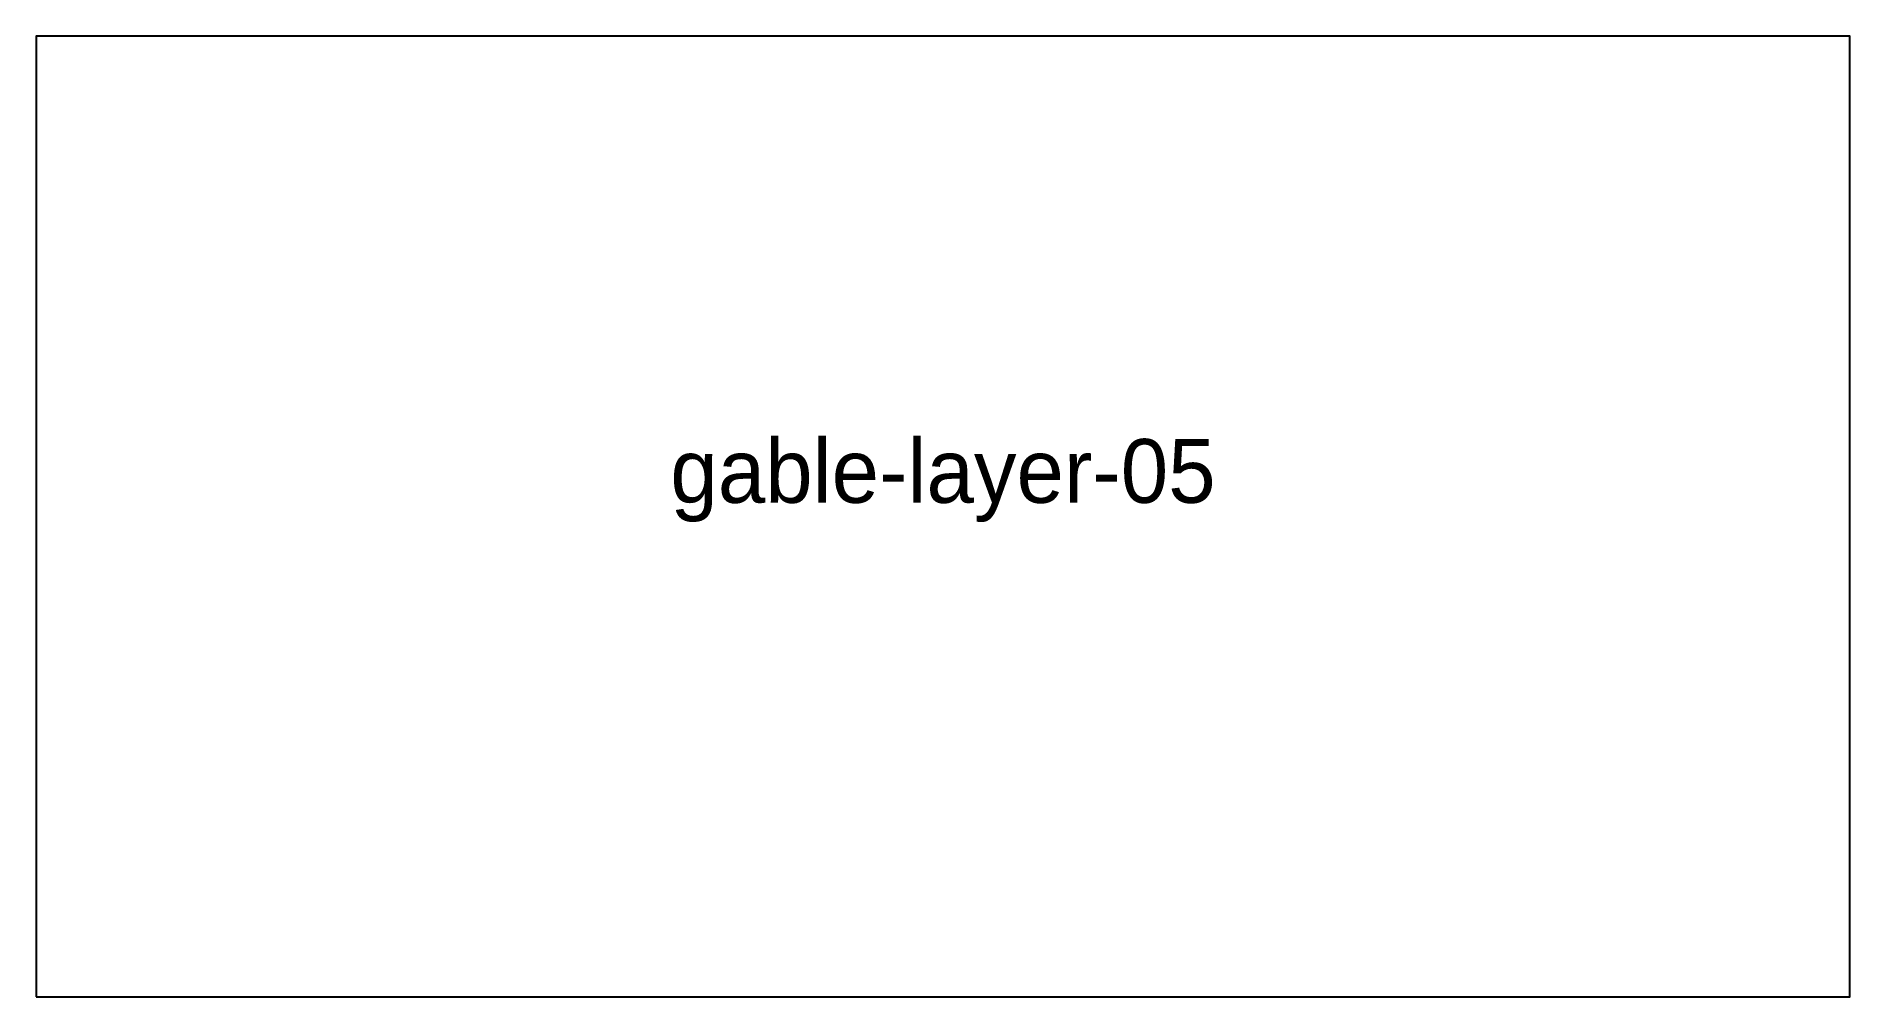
# Model space of a CAD drawing. Header units: millimetres. Extents: x 0 to 398, y 0 to 211.
import ezdxf
from ezdxf.enums import TextEntityAlignment as Align

# ---------------------------------------------------------------- set-up
doc = ezdxf.new("R2010")
doc.units = ezdxf.units.MM
doc.layers.add('CUT_OUTSIDE', color=7, linetype='Continuous')
doc.layers.add('NOTES', color=8, linetype='Continuous')

msp = doc.modelspace()

# ---------------------------------------------------------------- linework, layer by layer
at = {"layer": 'CUT_OUTSIDE'}
msp.add_lwpolyline([(0, 0), (398, 0), (398, 210.8), (0, 210.8)], close=True, dxfattribs=at)

# ---------------------------------------------------------------- texts
at = {"layer": 'NOTES'}
msp.add_text('gable-layer-05', height=14, dxfattribs=at).set_placement((199, 115.4), align=Align.MIDDLE_CENTER)

doc.saveas('drawing.dxf')
